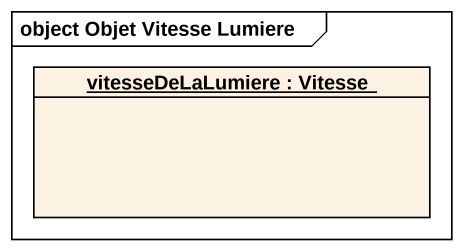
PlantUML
@startuml
mainframe object Objet Vitesse Lumiere
hide circle
hide empty members
object "vitesseDeLaLumiere : Vitesse" as vitesseDeLaLumiere
@enduml
